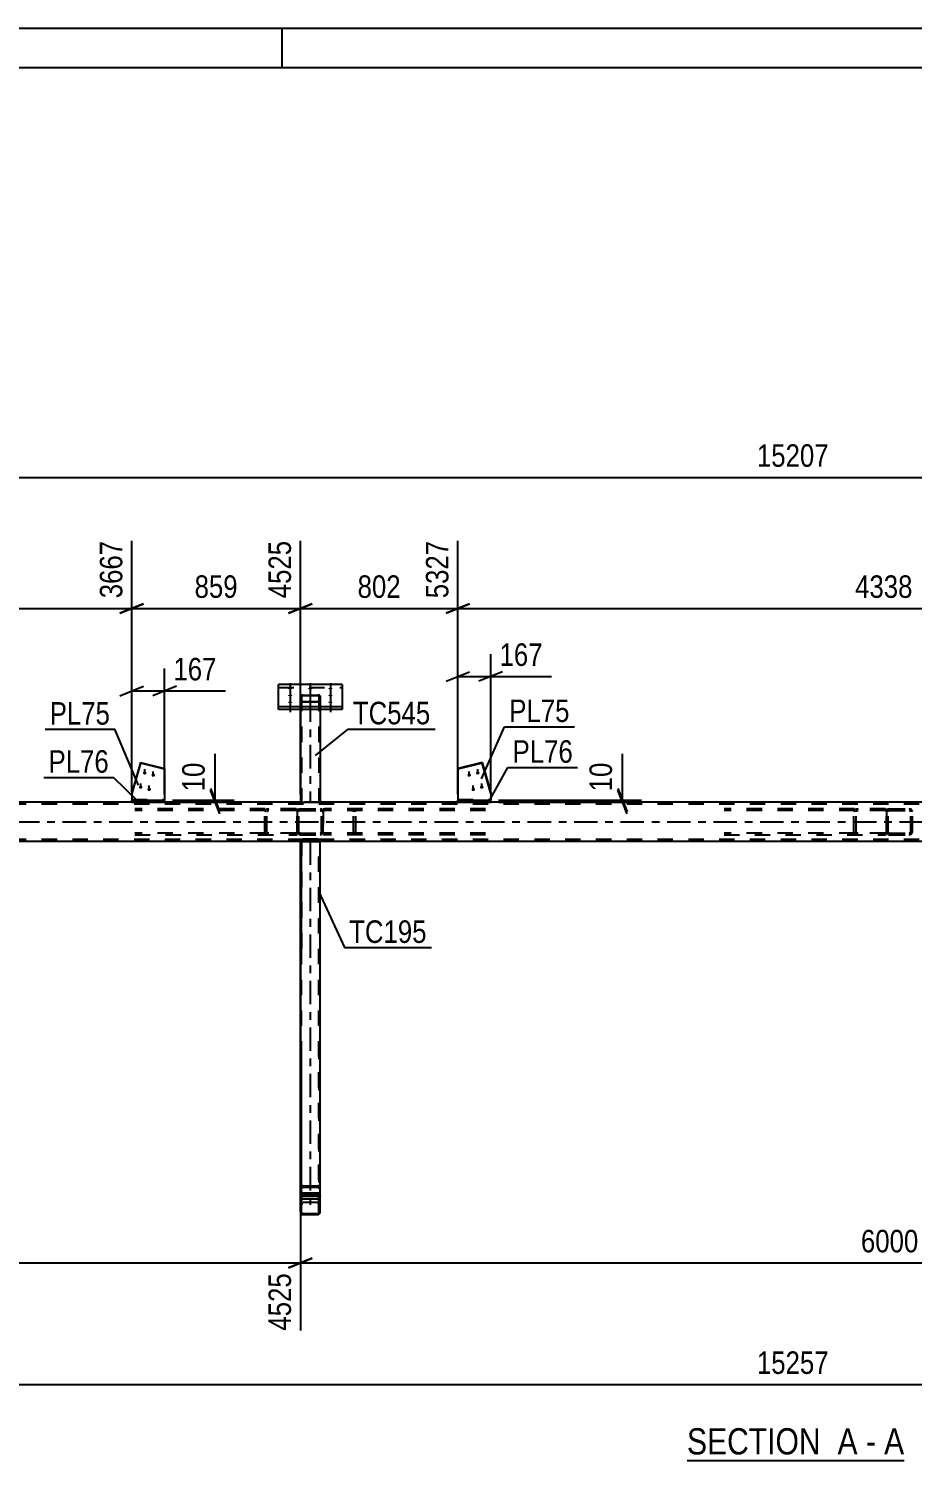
# Model space of a CAD drawing. Header units: millimetres. Extents: x -97 to 744, y -335 to 259.
# Drawn here: x 81.3 to 193.8, y 76.9 to 259.1 of the extents above; entities that cross this region are included whole.
import ezdxf

# ---------------------------------------------------------------- set-up
doc = ezdxf.new("R2010")
doc.units = ezdxf.units.MM
doc.linetypes.add('DXK_LINE_DOT2', pattern=[3.9198, 1.9599, -1.9599])
doc.linetypes.add('DXK_LINE_DOT3', pattern=[5.9187, 2.979, -0.9799, 0.9799, -0.9799])
doc.styles.add('Arial Narrow', font='ARIALN.TTF', dxfattribs={"height": 0.2})

# ---------------------------------------------------------------- blocks, each defined once
blk = doc.blocks.new('Unknown-761646924-1133')
at = {"color": 5, "linetype": 'Continuous'}
for p, q in [((743.61, 259.06), (-97.39, 259.06)), ((113.61, 254.06), (113.61, 259.06)), ((738.61, 254.06), (-92.39, 254.06))]:
    blk.add_line(p, q, dxfattribs=at)
blk = doc.blocks.new('Unknown-761646924-20 - 3642')
at = {"color": 6, "linetype": 'Continuous'}
blk.add_line((165.14, 76.86), (192.79, 76.86), dxfattribs=at)
at = {"color": 0, "linetype": 'Continuous'}
for points in [[(183.25, 77.61), (183.25, 81.11), (165.14, 81.11), (165.14, 77.61)], [(186.86, 77.61), (186.86, 81.11), (184.3, 81.11), (184.3, 77.61)], [(189.18, 77.61), (189.18, 81.11), (187.91, 81.11), (187.91, 77.61)], [(192.79, 77.61), (192.79, 81.11), (190.23, 81.11), (190.23, 77.61)]]:
    blk.add_wipeout(points, dxfattribs=at)
at = {"color": 7, "linetype": 'Continuous', "style": 'Arial Narrow'}
for s, p in [('SECTION ', (165.14, 77.61)), ('A', (184.3, 77.61)), ('A', (190.23, 77.61)), ('-', (187.91, 77.61))]:
    blk.add_text(s, height=3.34, dxfattribs=at).set_placement(p)
blk = doc.blocks.new('Part-761646924-3788 - 3642')
at = {"color": 7, "linetype": 'DXK_LINE_DOT2'}
for p, q in [((115.96, 174.19), (115.93, 174.15)), ((115.93, 174.15), (115.93, 172.43)), ((115.93, 173.5), (115.96, 173.46)), ((116.02, 174.22), (115.96, 174.19)), ((115.96, 173.46), (116.02, 173.43)), ((116.12, 174.24), (116.02, 174.22)), ((116.02, 173.43), (116.12, 173.4)), ((116.08, 174.15), (116.09, 174.17)), ((116.08, 174.15), (116.08, 160.63)), ((116.09, 173.48), (116.08, 173.5)), ((116.09, 174.17), (116.13, 174.19)), ((116.13, 173.46), (116.09, 173.48)), ((116.23, 174.25), (116.12, 174.24)), ((116.12, 173.4), (116.23, 173.4)), ((116.13, 174.19), (116.18, 174.2)), ((116.18, 173.45), (116.13, 173.46)), ((116.18, 174.2), (116.23, 174.2)), ((116.23, 173.45), (116.18, 173.45)), ((116.23, 174.25), (118.13, 174.25)), ((116.23, 174.2), (118.13, 174.2)), ((116.23, 173.45), (118.13, 173.45)), ((116.23, 173.4), (118.13, 173.4)), ((118.25, 174.24), (118.13, 174.25)), ((118.13, 174.2), (118.19, 174.2)), ((118.19, 173.45), (118.13, 173.45)), ((118.13, 173.4), (118.25, 173.4)), ((118.19, 174.2), (118.24, 174.19)), ((118.24, 173.46), (118.19, 173.45)), ((118.24, 174.19), (118.27, 174.17)), ((118.27, 173.48), (118.24, 173.46)), ((118.34, 174.22), (118.25, 174.24)), ((118.25, 173.4), (118.34, 173.43)), ((118.27, 174.17), (118.28, 174.15)), ((118.28, 173.5), (118.27, 173.48)), ((118.28, 174.15), (118.28, 160.63)), ((118.41, 174.19), (118.34, 174.22)), ((118.34, 173.43), (118.41, 173.46)), ((118.43, 174.15), (118.41, 174.19)), ((118.41, 173.46), (118.43, 173.5)), ((118.43, 174.15), (118.43, 172.43)), ((118.27, 160.63), (118.28, 160.63))]:
    blk.add_line(p, q, dxfattribs=at)
at = {"color": 7, "linetype": 'DXK_LINE_DOT3'}
blk.add_line((117.18, 173.82), (117.18, 160.63), dxfattribs=at)
at = {"color": 2, "linetype": 'Continuous'}
for p, q in [((115.93, 172.43), (115.93, 160.63)), ((118.43, 172.43), (118.43, 160.63)), ((115.93, 160.63), (118.41, 160.63)), ((118.43, 160.63), (118.41, 160.63))]:
    blk.add_line(p, q, dxfattribs=at)
blk = doc.blocks.new('Part-761646924-3653 - 3642')
at = {"color": 2, "linetype": 'Continuous'}
for p, q in [((95.56, 165.68), (94.46, 161.82)), ((95.56, 165.58), (94.46, 161.72)), ((95.56, 165.58), (95.56, 165.68)), ((95.56, 165.68), (98.64, 164.91)), ((98.64, 164.8), (95.56, 165.58)), ((98.64, 164.91), (98.64, 160.88)), ((94.46, 161.82), (94.46, 160.88))]:
    blk.add_line(p, q, dxfattribs=at)
at = {"color": 7, "linetype": 'DXK_LINE_DOT2'}
for p, q in [((94.46, 160.97), (98.64, 160.97)), ((94.46, 160.88), (94.46, 160.86)), ((94.46, 160.86), (94.46, 160.88)), ((94.46, 160.86), (98.64, 160.86)), ((98.64, 160.86), (98.64, 160.88)), ((98.64, 160.88), (98.64, 160.86))]:
    blk.add_line(p, q, dxfattribs=at)
blk = doc.blocks.new('Part-761646924-3662 - 3642')
at = {"linetype": 'Continuous'}
h = blk.add_hatch(dxfattribs=at)
h.set_pattern_fill('', scale=0.7, style=0, pattern_type=0)
h.set_pattern_definition([(45, (118.2473, 108.1492), (-1.5715, 1.5715), [])])
h.paths.add_polyline_path([(118.13, 108.13), (118.25, 108.15), (118.34, 108.21), (118.41, 108.31), (118.43, 108.43), (118.43, 108.63), (118.28, 108.63), (118.28, 108.43), (118.27, 108.37), (118.24, 108.32), (118.19, 108.29), (118.13, 108.28), (116.23, 108.28), (116.18, 108.29), (116.13, 108.32), (116.09, 108.37), (116.08, 108.43), (116.08, 108.63), (115.93, 108.63), (115.93, 108.43), (115.96, 108.31), (116.02, 108.21), (116.12, 108.15), (116.23, 108.13)])
at = {"color": 7, "linetype": 'DXK_LINE_DOT2'}
for p, q in [((115.96, 110.44), (115.93, 110.33)), ((115.93, 108.63), (115.93, 110.33)), ((116.02, 110.54), (115.96, 110.44)), ((116.12, 110.6), (116.02, 110.54)), ((116.08, 110.33), (116.09, 110.38)), ((116.08, 108.63), (116.08, 110.33)), ((116.09, 110.38), (116.13, 110.43)), ((116.23, 110.63), (116.12, 110.6)), ((116.13, 110.43), (116.18, 110.46)), ((116.18, 110.46), (116.23, 110.48)), ((116.23, 110.63), (118.13, 110.63)), ((116.23, 110.48), (118.13, 110.48)), ((118.25, 110.6), (118.13, 110.63)), ((118.13, 110.48), (118.19, 110.46)), ((118.19, 110.46), (118.24, 110.43)), ((118.24, 110.43), (118.27, 110.38)), ((118.34, 110.54), (118.25, 110.6)), ((118.27, 110.38), (118.28, 110.33)), ((118.28, 108.63), (118.28, 110.33)), ((118.41, 110.44), (118.34, 110.54)), ((118.43, 110.33), (118.41, 110.44)), ((118.43, 108.63), (118.43, 110.33))]:
    blk.add_line(p, q, dxfattribs=at)
at = {"color": 2, "linetype": 'Continuous'}
for p, q in [((115.93, 108.43), (115.93, 108.63)), ((115.93, 108.63), (116.08, 108.63)), ((115.93, 108.43), (115.96, 108.31)), ((116.08, 108.43), (116.08, 108.63)), ((116.09, 108.37), (116.08, 108.43)), ((116.13, 108.32), (116.09, 108.37)), ((116.12, 108.15), (116.23, 108.13)), ((116.18, 108.29), (116.13, 108.32)), ((116.23, 108.28), (116.18, 108.29)), ((116.23, 108.28), (118.13, 108.28)), ((116.23, 108.13), (118.13, 108.13)), ((118.19, 108.29), (118.13, 108.28)), ((118.13, 108.13), (118.25, 108.15)), ((118.24, 108.32), (118.19, 108.29)), ((118.27, 108.37), (118.24, 108.32)), ((118.28, 108.43), (118.27, 108.37)), ((118.28, 108.43), (118.28, 108.63)), ((118.28, 108.63), (118.43, 108.63)), ((118.41, 108.31), (118.43, 108.43)), ((118.43, 108.43), (118.43, 108.63))]:
    blk.add_line(p, q, dxfattribs=at)
for centre, start, end in [((116.23, 108.43), 202.5, 247.5), ((118.13, 108.43), 292.5, 337.5)]:
    blk.add_arc(centre, 0.3, start, end, dxfattribs=at)
blk = doc.blocks.new('Part-761646924-3729 - 3642')
at = {"color": 2, "linetype": 'Continuous'}
for p, q in [((135.97, 160.63), (135.97, 160.88)), ((135.97, 160.88), (140.15, 160.88)), ((135.97, 160.63), (140.15, 160.63)), ((140.15, 160.63), (140.15, 160.88))]:
    blk.add_line(p, q, dxfattribs=at)
blk = doc.blocks.new('Part-761646924-3680 - 3642')
at = {"color": 2, "linetype": 'Continuous'}
for p, q in [((94.46, 160.63), (94.46, 160.88)), ((94.46, 160.88), (98.64, 160.88)), ((94.46, 160.63), (98.64, 160.63)), ((98.64, 160.63), (98.64, 160.88))]:
    blk.add_line(p, q, dxfattribs=at)
blk = doc.blocks.new('Part-761646924-3682 - 3642')
at = {"color": 7, "linetype": 'DXK_LINE_DOT2'}
for p, q in [((118.99, 159.78), (118.83, 159.75)), ((118.83, 159.75), (118.83, 156.5)), ((118.83, 159.53), (118.88, 159.56)), ((118.88, 159.56), (118.99, 159.58)), ((139.5, 159.78), (118.99, 159.78)), ((139.5, 159.58), (118.99, 159.58)), ((122.63, 159.75), (122.42, 159.78)), ((122.42, 159.58), (122.52, 159.56)), ((122.67, 159.45), (122.69, 159.38)), ((122.69, 156.88), (122.69, 159.38)), ((122.97, 159.38), (122.93, 159.53)), ((122.97, 156.88), (122.97, 159.38)), ((118.88, 156.69), (118.83, 156.72)), ((122.69, 156.88), (122.67, 156.8)), ((122.93, 156.72), (122.97, 156.88)), ((118.83, 156.5), (118.99, 156.48)), ((118.99, 156.68), (118.88, 156.69)), ((139.5, 156.68), (118.99, 156.68)), ((139.5, 156.48), (118.99, 156.48)), ((122.52, 156.69), (122.42, 156.68)), ((122.42, 156.48), (122.63, 156.51))]:
    blk.add_line(p, q, dxfattribs=at)
for centre, radius, start, end in [((122.46, 159.32), 0.251, 32.4104, 75.4453), ((122.5, 159.26), 0.501, 32.4104, 75.4453), ((122.46, 156.93), 0.251, 284.5547, 327.5896), ((122.5, 156.99), 0.501, 284.5547, 327.5896)]:
    blk.add_arc(centre, radius, start, end, dxfattribs=at)
blk = doc.blocks.new('Part-761646924-3683 - 3642')
at = {"color": 7, "linetype": 'DXK_LINE_DOT2'}
for p, q in [((190.37, 159.78), (169.85, 159.78)), ((190.37, 159.58), (169.85, 159.58)), ((186.43, 159.53), (186.39, 159.38)), ((186.39, 156.88), (186.39, 159.38)), ((186.66, 159.38), (186.68, 159.45)), ((186.66, 156.88), (186.66, 159.38)), ((186.93, 159.78), (186.72, 159.75)), ((186.83, 159.56), (186.93, 159.58)), ((190.37, 159.78), (190.53, 159.75)), ((190.37, 159.58), (190.47, 159.56)), ((190.47, 159.56), (190.53, 159.53)), ((190.53, 159.75), (190.53, 156.5)), ((186.39, 156.88), (186.43, 156.72)), ((186.68, 156.8), (186.66, 156.88)), ((190.53, 156.72), (190.47, 156.69)), ((190.37, 156.68), (169.85, 156.68)), ((169.85, 156.48), (190.37, 156.48)), ((186.72, 156.51), (186.93, 156.48)), ((186.93, 156.68), (186.83, 156.69)), ((190.47, 156.69), (190.37, 156.68)), ((190.37, 156.48), (190.53, 156.5))]:
    blk.add_line(p, q, dxfattribs=at)
for centre, radius, start, end in [((186.85, 159.26), 0.501, 104.5547, 147.5896), ((186.89, 159.32), 0.251, 104.5547, 147.5896), ((186.85, 156.99), 0.501, 212.4104, 255.4453), ((186.89, 156.93), 0.251, 212.4104, 255.4453)]:
    blk.add_arc(centre, radius, start, end, dxfattribs=at)
blk = doc.blocks.new('Part-761646924-3688 - 3642')
at = {"color": 2, "linetype": 'Continuous'}
for p, q in [((139.06, 165.68), (135.97, 164.91)), ((139.06, 165.58), (135.97, 164.8)), ((135.97, 164.91), (135.97, 160.88)), ((139.06, 165.58), (139.06, 165.68)), ((139.06, 165.68), (140.15, 161.82)), ((140.15, 161.72), (139.06, 165.58)), ((140.15, 161.82), (140.15, 160.88))]:
    blk.add_line(p, q, dxfattribs=at)
at = {"color": 7, "linetype": 'DXK_LINE_DOT2'}
for p, q in [((135.97, 160.97), (140.15, 160.97)), ((135.97, 160.88), (135.97, 160.86)), ((135.97, 160.86), (135.97, 160.88)), ((135.97, 160.86), (140.15, 160.86)), ((140.15, 160.86), (140.15, 160.88)), ((140.15, 160.88), (140.15, 160.86))]:
    blk.add_line(p, q, dxfattribs=at)
blk = doc.blocks.new('Part-761646924-3692 - 3642')
at = {"color": 7, "linetype": 'DXK_LINE_DOT2'}
for p, q in [((115.93, 155.72), (115.95, 155.77)), ((115.93, 139.99), (115.93, 155.72)), ((118.43, 155.63), (115.93, 155.63)), ((115.95, 155.77), (115.96, 155.79)), ((115.96, 155.79), (116.02, 155.87)), ((116.02, 155.87), (116.12, 155.93)), ((116.09, 155.75), (116.08, 155.72)), ((116.08, 155.72), (116.08, 139.99)), ((116.12, 155.77), (116.09, 155.75)), ((116.12, 155.93), (116.16, 155.93)), ((116.13, 155.79), (116.12, 155.77)), ((116.18, 155.81), (116.13, 155.79)), ((116.16, 155.93), (116.23, 155.95)), ((116.23, 155.82), (116.18, 155.81)), ((116.23, 155.95), (118.13, 155.95)), ((118.13, 155.82), (116.23, 155.82)), ((118.13, 155.95), (118.2, 155.93)), ((118.19, 155.81), (118.13, 155.82)), ((118.24, 155.79), (118.19, 155.81)), ((118.2, 155.93), (118.25, 155.93)), ((118.25, 155.77), (118.24, 155.79)), ((118.25, 155.93), (118.34, 155.87)), ((118.27, 155.75), (118.25, 155.77)), ((118.28, 155.72), (118.27, 155.75)), ((118.28, 139.99), (118.28, 155.72)), ((118.41, 155.79), (118.34, 155.87)), ((118.41, 155.79), (118.41, 155.77)), ((118.41, 155.77), (118.43, 155.72)), ((118.43, 139.99), (118.43, 155.72))]:
    blk.add_line(p, q, dxfattribs=at)
blk = doc.blocks.new('Part-761646924-3693 - 3642')
at = {"linetype": 'Continuous'}
h = blk.add_hatch(dxfattribs=at)
h.set_pattern_fill('', scale=0.7, style=0, pattern_type=0)
h.set_pattern_definition([(45, (118.4333, 110.5854), (-1.5715, 1.5715), [])])
h.paths.add_polyline_path([(118.43, 110.15), (118.43, 110.59), (118.41, 110.71), (118.35, 110.81), (118.25, 110.88), (118.13, 110.9), (116.23, 110.9), (116.12, 110.88), (116.02, 110.81), (115.96, 110.71), (115.93, 110.59), (115.93, 110.15), (116.08, 110.15), (116.08, 110.59), (116.09, 110.65), (116.13, 110.7), (116.18, 110.73), (116.23, 110.74), (118.13, 110.74), (118.19, 110.73), (118.24, 110.7), (118.27, 110.65), (118.28, 110.59), (118.28, 110.15)])
at = {"color": 2, "linetype": 'Continuous'}
for p, q in [((115.96, 110.71), (115.93, 110.59)), ((115.93, 110.59), (115.93, 110.15)), ((115.93, 110.15), (116.08, 110.15)), ((116.08, 110.59), (116.09, 110.65)), ((116.09, 110.59), (116.08, 110.54)), ((116.08, 110.15), (116.08, 110.59)), ((116.09, 110.65), (116.13, 110.7)), ((116.13, 110.64), (116.09, 110.59)), ((116.23, 110.9), (116.12, 110.88)), ((116.13, 110.7), (116.18, 110.73)), ((116.18, 110.67), (116.13, 110.64)), ((116.18, 110.73), (116.23, 110.74)), ((116.21, 110.68), (116.18, 110.67)), ((116.23, 110.9), (118.13, 110.9)), ((116.23, 110.74), (118.13, 110.74)), ((118.25, 110.88), (118.13, 110.9)), ((118.13, 110.74), (118.19, 110.73)), ((118.15, 110.68), (118.19, 110.67)), ((118.19, 110.73), (118.24, 110.7)), ((118.24, 110.64), (118.19, 110.67)), ((118.24, 110.7), (118.27, 110.65)), ((118.27, 110.59), (118.24, 110.64)), ((118.27, 110.65), (118.28, 110.59)), ((118.28, 110.54), (118.27, 110.59)), ((118.28, 110.15), (118.28, 110.59)), ((118.28, 110.15), (118.43, 110.15)), ((118.43, 110.59), (118.41, 110.71)), ((118.43, 110.15), (118.43, 110.59))]:
    blk.add_line(p, q, dxfattribs=at)
at = {"color": 7, "linetype": 'DXK_LINE_DOT2'}
for p, q in [((115.93, 110.54), (115.96, 110.65)), ((115.93, 110.15), (115.93, 110.59)), ((115.96, 110.65), (116.02, 110.74)), ((116.02, 110.74), (116.12, 110.8)), ((116.08, 110.15), (116.08, 110.59)), ((116.12, 110.8), (116.23, 110.82)), ((116.23, 110.68), (116.21, 110.68)), ((116.23, 110.82), (118.13, 110.82)), ((116.23, 110.68), (118.13, 110.68)), ((118.13, 110.82), (118.25, 110.8)), ((118.13, 110.68), (118.15, 110.68)), ((118.25, 110.8), (118.35, 110.74)), ((118.28, 110.15), (118.28, 110.59)), ((118.35, 110.74), (118.41, 110.65)), ((118.41, 110.65), (118.43, 110.54)), ((118.43, 110.15), (118.43, 110.59))]:
    blk.add_line(p, q, dxfattribs=at)
at = {"color": 2, "linetype": 'Continuous'}
for centre, start, end in [((116.24, 110.6), 114.1333, 159.07), ((118.12, 110.6), 20.93, 65.8667)]:
    blk.add_arc(centre, 0.309, start, end, dxfattribs=at)
blk = doc.blocks.new('Bolt-761646924-3696 - 3642')
at = {"linetype": 'Continuous'}
for points in [[(96.11, 164.55), (96.16, 164.55), (96.2, 164.54), (96.24, 164.51), (96.28, 164.48), (96.31, 164.45), (96.33, 164.41), (96.34, 164.37), (96.34, 164.32), (96.33, 164.28), (96.31, 164.24), (96.28, 164.2), (96.24, 164.17), (96.2, 164.15), (96.16, 164.14), (96.11, 164.13), (96.07, 164.14), (96.02, 164.15), (95.98, 164.17), (95.95, 164.2), (95.92, 164.24), (95.9, 164.28), (95.89, 164.32), (95.89, 164.37), (95.9, 164.41), (95.92, 164.45), (95.95, 164.48), (95.98, 164.51), (96.02, 164.54), (96.07, 164.55)], [(97.2, 164.28), (97.25, 164.28), (97.29, 164.26), (97.33, 164.24), (97.37, 164.21), (97.39, 164.18), (97.41, 164.14), (97.42, 164.09), (97.42, 164.05), (97.41, 164.01), (97.39, 163.97), (97.37, 163.93), (97.33, 163.9), (97.29, 163.88), (97.25, 163.86), (97.2, 163.86), (97.15, 163.86), (97.11, 163.88), (97.07, 163.9), (97.03, 163.93), (97, 163.97), (96.99, 164.01), (96.98, 164.05), (96.98, 164.09), (96.99, 164.14), (97, 164.18), (97.03, 164.21), (97.07, 164.24), (97.11, 164.26), (97.15, 164.28)], [(95.6, 162.74), (95.65, 162.73), (95.69, 162.72), (95.73, 162.7), (95.77, 162.67), (95.79, 162.63), (95.81, 162.59), (95.82, 162.55), (95.82, 162.51), (95.81, 162.46), (95.79, 162.42), (95.77, 162.39), (95.73, 162.36), (95.69, 162.33), (95.65, 162.32), (95.6, 162.32), (95.55, 162.32), (95.51, 162.33), (95.47, 162.36), (95.43, 162.39), (95.4, 162.42), (95.38, 162.46), (95.37, 162.51), (95.37, 162.55), (95.38, 162.59), (95.4, 162.63), (95.43, 162.67), (95.47, 162.7), (95.51, 162.72), (95.55, 162.73)], [(96.69, 162.47), (96.73, 162.46), (96.78, 162.45), (96.82, 162.43), (96.85, 162.4), (96.88, 162.36), (96.9, 162.32), (96.91, 162.28), (96.91, 162.23), (96.9, 162.19), (96.88, 162.15), (96.85, 162.11), (96.82, 162.08), (96.78, 162.06), (96.73, 162.05), (96.69, 162.04), (96.64, 162.05), (96.59, 162.06), (96.55, 162.08), (96.52, 162.11), (96.49, 162.15), (96.47, 162.19), (96.46, 162.23), (96.46, 162.28), (96.47, 162.32), (96.49, 162.36), (96.52, 162.4), (96.55, 162.43), (96.59, 162.45), (96.64, 162.46)]]:
    blk.add_hatch(color=1, dxfattribs=at).paths.add_polyline_path(points)
at = {"color": 1, "linetype": 'Continuous'}
for p, q in [((96.11, 164.17), (96.11, 164.81)), ((97.2, 163.9), (97.2, 164.54)), ((95.6, 162.36), (95.6, 163)), ((96.69, 162.08), (96.69, 162.73))]:
    blk.add_line(p, q, dxfattribs=at)
blk = doc.blocks.new('Bolt-761646924-3700 - 3642')
at = {"linetype": 'Continuous'}
for points in [[(137.42, 164.28), (137.46, 164.28), (137.51, 164.26), (137.55, 164.24), (137.58, 164.21), (137.61, 164.18), (137.63, 164.14), (137.64, 164.09), (137.64, 164.05), (137.63, 164.01), (137.61, 163.97), (137.58, 163.93), (137.55, 163.9), (137.51, 163.88), (137.46, 163.86), (137.42, 163.86), (137.37, 163.86), (137.32, 163.88), (137.28, 163.9), (137.25, 163.93), (137.22, 163.97), (137.2, 164.01), (137.19, 164.05), (137.19, 164.09), (137.2, 164.14), (137.22, 164.18), (137.25, 164.21), (137.28, 164.24), (137.32, 164.26), (137.37, 164.28)], [(138.5, 164.55), (138.55, 164.55), (138.59, 164.54), (138.64, 164.51), (138.67, 164.48), (138.7, 164.45), (138.72, 164.41), (138.73, 164.37), (138.73, 164.32), (138.72, 164.28), (138.7, 164.24), (138.67, 164.2), (138.64, 164.17), (138.59, 164.15), (138.55, 164.14), (138.5, 164.13), (138.46, 164.14), (138.41, 164.15), (138.37, 164.17), (138.34, 164.2), (138.31, 164.24), (138.29, 164.28), (138.28, 164.32), (138.28, 164.37), (138.29, 164.41), (138.31, 164.45), (138.34, 164.48), (138.37, 164.51), (138.41, 164.54), (138.46, 164.55)], [(137.93, 162.47), (137.98, 162.46), (138.02, 162.45), (138.06, 162.43), (138.1, 162.4), (138.12, 162.36), (138.14, 162.32), (138.15, 162.28), (138.15, 162.23), (138.14, 162.19), (138.12, 162.15), (138.1, 162.11), (138.06, 162.08), (138.02, 162.06), (137.98, 162.05), (137.93, 162.04), (137.88, 162.05), (137.84, 162.06), (137.8, 162.08), (137.76, 162.11), (137.73, 162.15), (137.72, 162.19), (137.71, 162.23), (137.71, 162.28), (137.72, 162.32), (137.73, 162.36), (137.76, 162.4), (137.8, 162.43), (137.84, 162.45), (137.88, 162.46)], [(139.02, 162.74), (139.06, 162.73), (139.11, 162.72), (139.15, 162.7), (139.18, 162.67), (139.21, 162.63), (139.23, 162.59), (139.24, 162.55), (139.24, 162.51), (139.23, 162.46), (139.21, 162.42), (139.18, 162.39), (139.15, 162.36), (139.11, 162.33), (139.06, 162.32), (139.02, 162.32), (138.97, 162.32), (138.93, 162.33), (138.88, 162.36), (138.85, 162.39), (138.82, 162.42), (138.8, 162.46), (138.79, 162.51), (138.79, 162.55), (138.8, 162.59), (138.82, 162.63), (138.85, 162.67), (138.88, 162.7), (138.93, 162.72), (138.97, 162.73)]]:
    blk.add_hatch(color=1, dxfattribs=at).paths.add_polyline_path(points)
at = {"color": 1, "linetype": 'Continuous'}
for p, q in [((137.42, 163.9), (137.42, 164.54)), ((138.5, 164.17), (138.5, 164.81)), ((137.93, 162.08), (137.93, 162.73)), ((139.02, 162.36), (139.02, 163))]:
    blk.add_line(p, q, dxfattribs=at)
blk = doc.blocks.new('Part-761646924-3701 - 3642')
at = {"color": 7, "linetype": 'DXK_LINE_DOT2'}
for p, q in [((115.37, 159.78), (94.85, 159.78)), ((115.37, 159.58), (94.85, 159.58)), ((111.43, 159.53), (111.39, 159.38)), ((111.39, 156.88), (111.39, 159.38)), ((111.66, 159.38), (111.68, 159.45)), ((111.66, 156.88), (111.66, 159.38)), ((111.93, 159.78), (111.72, 159.75)), ((111.83, 159.56), (111.93, 159.58)), ((115.37, 159.78), (115.53, 159.75)), ((115.37, 159.58), (115.47, 159.56)), ((115.47, 159.56), (115.53, 159.53)), ((115.53, 159.75), (115.53, 156.5)), ((111.39, 156.88), (111.43, 156.72)), ((111.68, 156.8), (111.66, 156.88)), ((115.53, 156.72), (115.47, 156.69)), ((115.37, 156.68), (94.85, 156.68)), ((94.85, 156.48), (115.37, 156.48)), ((111.72, 156.51), (111.93, 156.48)), ((111.93, 156.68), (111.83, 156.69)), ((115.47, 156.69), (115.37, 156.68)), ((115.37, 156.48), (115.53, 156.5))]:
    blk.add_line(p, q, dxfattribs=at)
for centre, radius, start, end in [((111.85, 159.26), 0.501, 104.5547, 147.5895), ((111.89, 159.32), 0.251, 104.5547, 147.5895), ((111.85, 156.99), 0.501, 212.4105, 255.4453), ((111.89, 156.93), 0.251, 212.4105, 255.4453)]:
    blk.add_arc(centre, radius, start, end, dxfattribs=at)
blk = doc.blocks.new('Part-761646924-3839 - 3642')
at = {"color": 7, "linetype": 'DXK_LINE_DOT2'}
for p, q in [((347.58, 160.38), (2.8, 160.38)), ((98.64, 160.63), (94.46, 160.63)), ((118.43, 160.63), (115.93, 160.63)), ((140.15, 160.63), (135.97, 160.63)), ((347.58, 155.88), (2.8, 155.88)), ((118.43, 155.63), (115.93, 155.63))]:
    blk.add_line(p, q, dxfattribs=at)
at = {"color": 2, "linetype": 'Continuous'}
for p, q in [((94.46, 160.63), (5.8, 160.63)), ((115.93, 160.63), (98.64, 160.63)), ((135.97, 160.63), (118.43, 160.63)), ((244.42, 160.63), (140.15, 160.63)), ((115.93, 155.63), (2.8, 155.63)), ((265.93, 155.63), (118.43, 155.63))]:
    blk.add_line(p, q, dxfattribs=at)
at = {"color": 7, "linetype": 'DXK_LINE_DOT3'}
blk.add_line((2.8, 158.13), (347.58, 158.13), dxfattribs=at)
blk = doc.blocks.new('Part-761646924-3845 - 3642')
at = {"linetype": 'Continuous'}
h = blk.add_hatch(dxfattribs=at)
h.set_pattern_fill('', scale=0.7, style=0, pattern_type=0)
h.set_pattern_definition([(45, (118.4325, 109.238), (-1.5715, 1.5715), [])])
h.paths.add_polyline_path([(118.43, 108.63), (118.43, 109.24), (118.41, 109.59), (118.34, 109.89), (118.25, 110.09), (118.13, 110.16), (116.23, 110.16), (116.12, 110.09), (116.02, 109.89), (115.96, 109.59), (115.93, 109.24), (115.93, 108.63), (116.08, 108.63), (116.08, 109.24), (116.09, 109.41), (116.13, 109.56), (116.18, 109.66), (116.23, 109.7), (118.13, 109.7), (118.19, 109.66), (118.24, 109.56), (118.27, 109.41), (118.28, 109.24), (118.28, 108.63)])
at = {"color": 2, "linetype": 'Continuous'}
for p, q in [((115.93, 109.24), (115.93, 155.63)), ((115.93, 155.63), (118.43, 155.63)), ((118.43, 110.59), (118.43, 155.63)), ((115.96, 109.59), (115.93, 109.24)), ((116.08, 109.24), (116.09, 109.41)), ((116.23, 110.16), (116.12, 110.09)), ((116.18, 109.66), (116.23, 109.7)), ((116.23, 110.16), (118.13, 110.16)), ((116.23, 109.7), (118.13, 109.7)), ((118.25, 110.09), (118.13, 110.16)), ((118.13, 109.7), (118.19, 109.66)), ((118.27, 109.41), (118.28, 109.24)), ((118.43, 109.24), (118.41, 109.59)), ((118.43, 109.24), (118.43, 110.15)), ((115.93, 108.63), (115.93, 109.24)), ((115.93, 108.63), (116.08, 108.63)), ((116.08, 108.63), (116.08, 109.24)), ((118.28, 108.63), (118.28, 109.24)), ((118.28, 108.63), (118.43, 108.63)), ((118.43, 108.63), (118.43, 109.24))]:
    blk.add_line(p, q, dxfattribs=at)
at = {"color": 7, "linetype": 'DXK_LINE_DOT2'}
for p, q in [((116.08, 108.63), (116.08, 155.63)), ((118.24, 155.63), (118.25, 155.63)), ((118.25, 155.63), (118.27, 155.63)), ((118.27, 155.63), (118.28, 155.63)), ((118.28, 108.63), (118.28, 155.63)), ((115.93, 110.33), (115.96, 110.44)), ((115.96, 110.44), (116.02, 110.54)), ((116.02, 110.54), (116.12, 110.6)), ((116.09, 110.38), (116.08, 110.33)), ((116.13, 110.43), (116.09, 110.38)), ((116.12, 110.6), (116.23, 110.63)), ((116.18, 110.46), (116.13, 110.43)), ((116.23, 110.48), (116.18, 110.46)), ((116.23, 110.63), (118.13, 110.63)), ((116.23, 110.48), (118.13, 110.48)), ((118.13, 110.63), (118.25, 110.6)), ((118.19, 110.46), (118.13, 110.48)), ((118.24, 110.43), (118.19, 110.46)), ((118.27, 110.38), (118.24, 110.43)), ((118.25, 110.6), (118.34, 110.54)), ((118.28, 110.33), (118.27, 110.38)), ((118.34, 110.54), (118.41, 110.44)), ((118.41, 110.44), (118.43, 110.33)), ((118.43, 110.15), (118.43, 110.59)), ((115.93, 108.63), (115.93, 109.24)), ((118.43, 108.63), (118.43, 109.24))]:
    blk.add_line(p, q, dxfattribs=at)
at = {"color": 7, "linetype": 'DXK_LINE_DOT3'}
blk.add_line((117.18, 155.63), (117.18, 109.38), dxfattribs=at)
at = {"color": 2, "linetype": 'Continuous'}
for centre, radius, start, end in [((117.06, 109.51), 1.11, 148.2581, 175.6703), ((116.65, 109.37), 0.553, 148.2581, 175.6703), ((117.72, 109.37), 0.553, 4.3297, 31.7419), ((117.31, 109.51), 1.11, 4.3297, 31.7419)]:
    blk.add_arc(centre, radius, start, end, dxfattribs=at)
blk = doc.blocks.new('Part-761646924-3880 - 3642')
at = {"color": 7, "linetype": 'DXK_LINE_DOT2'}
for p, q in [((190.56, 159.53), (190.53, 159.38)), ((190.53, 156.88), (190.53, 159.38)), ((190.73, 159.38), (190.74, 159.45)), ((190.73, 156.88), (190.73, 159.38)), ((190.93, 159.78), (190.77, 159.75)), ((190.85, 159.56), (190.93, 159.58)), ((190.93, 159.78), (193.43, 159.78)), ((190.93, 159.58), (193.43, 159.58)), ((193.58, 159.75), (193.43, 159.78)), ((193.43, 159.58), (193.5, 159.56)), ((193.61, 159.45), (193.63, 159.38)), ((193.63, 156.88), (193.63, 159.38)), ((193.83, 159.38), (193.8, 159.53)), ((193.83, 156.88), (193.83, 159.38)), ((190.53, 156.88), (190.56, 156.72)), ((190.74, 156.8), (190.73, 156.88)), ((193.63, 156.88), (193.61, 156.8)), ((193.8, 156.72), (193.83, 156.88)), ((190.77, 156.51), (190.93, 156.48)), ((190.93, 156.68), (190.85, 156.69)), ((190.93, 156.68), (193.43, 156.68)), ((190.93, 156.48), (193.43, 156.48)), ((193.5, 156.69), (193.43, 156.68)), ((193.43, 156.48), (193.58, 156.51))]:
    blk.add_line(p, q, dxfattribs=at)
for centre, radius, start, end in [((190.93, 159.38), 0.4, 112.5, 157.5), ((190.93, 159.38), 0.2, 112.5, 157.5), ((193.43, 159.38), 0.2, 22.5, 67.5), ((193.43, 159.38), 0.4, 22.5, 67.5), ((190.93, 156.88), 0.4, 202.5, 247.5), ((190.93, 156.88), 0.2, 202.5, 247.5), ((193.43, 156.88), 0.2, 292.5, 337.5), ((193.43, 156.88), 0.4, 292.5, 337.5)]:
    blk.add_arc(centre, radius, start, end, dxfattribs=at)
blk = doc.blocks.new('Part-761646924-3881 - 3642')
at = {"color": 7, "linetype": 'DXK_LINE_DOT2'}
for p, q in [((115.56, 159.53), (115.53, 159.38)), ((115.53, 156.88), (115.53, 159.38)), ((115.73, 159.38), (115.74, 159.45)), ((115.73, 156.88), (115.73, 159.38)), ((115.93, 159.78), (115.77, 159.75)), ((115.85, 159.56), (115.93, 159.58)), ((115.93, 159.78), (118.43, 159.78)), ((115.93, 159.58), (118.43, 159.58)), ((118.58, 159.75), (118.43, 159.78)), ((118.43, 159.58), (118.5, 159.56)), ((118.61, 159.45), (118.63, 159.38)), ((118.63, 156.88), (118.63, 159.38)), ((118.83, 159.38), (118.8, 159.53)), ((118.83, 156.88), (118.83, 159.38)), ((115.53, 156.88), (115.56, 156.72)), ((115.74, 156.8), (115.73, 156.88)), ((118.63, 156.88), (118.61, 156.8)), ((118.8, 156.72), (118.83, 156.88)), ((115.77, 156.51), (115.93, 156.48)), ((115.93, 156.68), (115.85, 156.69)), ((115.93, 156.68), (118.43, 156.68)), ((115.93, 156.48), (118.43, 156.48)), ((118.5, 156.69), (118.43, 156.68)), ((118.43, 156.48), (118.58, 156.51))]:
    blk.add_line(p, q, dxfattribs=at)
for centre, radius, start, end in [((115.93, 159.38), 0.4, 112.5, 157.5), ((115.93, 159.38), 0.2, 112.5, 157.5), ((118.43, 159.38), 0.2, 22.5, 67.5), ((118.43, 159.38), 0.4, 22.5, 67.5), ((115.93, 156.88), 0.4, 202.5, 247.5), ((115.93, 156.88), 0.2, 202.5, 247.5), ((118.43, 156.88), 0.2, 292.5, 337.5), ((118.43, 156.88), 0.4, 292.5, 337.5)]:
    blk.add_arc(centre, radius, start, end, dxfattribs=at)
blk = doc.blocks.new('Part-761646924-3897 - 3642')
at = {"color": 7, "linetype": 'DXK_LINE_DOT2'}
for p, q in [((115.93, 129.87), (115.93, 110.63)), ((116.08, 110.63), (116.08, 129.87)), ((118.28, 129.87), (118.28, 110.63)), ((118.43, 110.63), (118.43, 129.87)), ((115.96, 111.57), (115.93, 111.41)), ((116.02, 111.7), (115.96, 111.57)), ((116.12, 111.78), (116.02, 111.7)), ((116.08, 111.41), (116.09, 111.49)), ((116.09, 111.49), (116.13, 111.55)), ((116.23, 111.81), (116.12, 111.78)), ((116.13, 111.55), (116.18, 111.6)), ((116.18, 111.6), (116.23, 111.61)), ((116.23, 111.81), (118.13, 111.81)), ((116.23, 111.61), (118.13, 111.61)), ((118.25, 111.78), (118.13, 111.81)), ((118.13, 111.61), (118.19, 111.6)), ((118.19, 111.6), (118.24, 111.55)), ((118.24, 111.55), (118.27, 111.49)), ((118.34, 111.7), (118.25, 111.78)), ((118.27, 111.49), (118.28, 111.41)), ((118.41, 111.57), (118.34, 111.7)), ((118.43, 111.41), (118.41, 111.57)), ((115.93, 110.63), (115.96, 110.63)), ((118.28, 110.63), (115.93, 110.63)), ((118.28, 110.63), (118.43, 110.63))]:
    blk.add_line(p, q, dxfattribs=at)
blk = doc.blocks.new('Part-761646924-3899 - 3642')
at = {"color": 2, "linetype": 'Continuous'}
for p, q in [((113.12, 172.43), (113.12, 175.59)), ((121.25, 175.59), (113.12, 175.59)), ((121.25, 175.59), (121.25, 172.43)), ((113.12, 172.81), (121.25, 172.81)), ((121.25, 172.43), (113.12, 172.43))]:
    blk.add_line(p, q, dxfattribs=at)
at = {"color": 7, "linetype": 'DXK_LINE_DOT2'}
blk.add_line((113.12, 175.21), (121.25, 175.21), dxfattribs=at)
blk = doc.blocks.new('Bolt-761646924-3900 - 3642')
at = {"linetype": 'Continuous'}
for points in [[(114.62, 174.98), (114.56, 174.98), (114.51, 174.99), (114.46, 175), (114.42, 175.01), (114.38, 175.03), (114.36, 175.05), (114.35, 175.07), (114.35, 175.09), (114.36, 175.11), (114.38, 175.12), (114.42, 175.14), (114.46, 175.15), (114.51, 175.16), (114.56, 175.17), (114.62, 175.17), (114.68, 175.17), (114.73, 175.16), (114.78, 175.15), (114.82, 175.14), (114.86, 175.12), (114.88, 175.11), (114.89, 175.09), (114.89, 175.07), (114.88, 175.05), (114.86, 175.03), (114.82, 175.01), (114.78, 175), (114.73, 174.99), (114.68, 174.98)], [(117.18, 174.98), (117.13, 174.98), (117.07, 174.99), (117.02, 175), (116.98, 175.01), (116.94, 175.03), (116.92, 175.05), (116.91, 175.07), (116.91, 175.09), (116.92, 175.11), (116.94, 175.12), (116.98, 175.14), (117.02, 175.15), (117.07, 175.16), (117.13, 175.17), (117.18, 175.17), (117.24, 175.17), (117.29, 175.16), (117.34, 175.15), (117.39, 175.14), (117.42, 175.12), (117.44, 175.11), (117.46, 175.09), (117.46, 175.07), (117.44, 175.05), (117.42, 175.03), (117.39, 175.01), (117.34, 175), (117.29, 174.99), (117.24, 174.98)], [(119.75, 174.98), (119.69, 174.98), (119.63, 174.99), (119.58, 175), (119.54, 175.01), (119.51, 175.03), (119.48, 175.05), (119.47, 175.07), (119.47, 175.09), (119.48, 175.11), (119.51, 175.12), (119.54, 175.14), (119.58, 175.15), (119.63, 175.16), (119.69, 175.17), (119.75, 175.17), (119.8, 175.17), (119.86, 175.16), (119.91, 175.15), (119.95, 175.14), (119.98, 175.12), (120.01, 175.11), (120.02, 175.09), (120.02, 175.07), (120.01, 175.05), (119.98, 175.03), (119.95, 175.01), (119.91, 175), (119.86, 174.99), (119.8, 174.98)], [(114.62, 174.11), (114.56, 174.11), (114.51, 174.11), (114.46, 174.12), (114.42, 174.14), (114.38, 174.15), (114.36, 174.17), (114.35, 174.19), (114.35, 174.21), (114.36, 174.23), (114.38, 174.25), (114.42, 174.26), (114.46, 174.28), (114.51, 174.29), (114.56, 174.29), (114.62, 174.29), (114.68, 174.29), (114.73, 174.29), (114.78, 174.28), (114.82, 174.26), (114.86, 174.25), (114.88, 174.23), (114.89, 174.21), (114.89, 174.19), (114.88, 174.17), (114.86, 174.15), (114.82, 174.14), (114.78, 174.12), (114.73, 174.11), (114.68, 174.11)], [(114.62, 173.23), (114.56, 173.23), (114.51, 173.24), (114.46, 173.25), (114.42, 173.26), (114.38, 173.28), (114.36, 173.29), (114.35, 173.31), (114.35, 173.33), (114.36, 173.35), (114.38, 173.37), (114.42, 173.39), (114.46, 173.4), (114.51, 173.41), (114.56, 173.42), (114.62, 173.42), (114.68, 173.42), (114.73, 173.41), (114.78, 173.4), (114.82, 173.39), (114.86, 173.37), (114.88, 173.35), (114.89, 173.33), (114.89, 173.31), (114.88, 173.29), (114.86, 173.28), (114.82, 173.26), (114.78, 173.25), (114.73, 173.24), (114.68, 173.23)], [(117.18, 173.23), (117.13, 173.23), (117.07, 173.24), (117.02, 173.25), (116.98, 173.26), (116.94, 173.28), (116.92, 173.29), (116.91, 173.31), (116.91, 173.33), (116.92, 173.35), (116.94, 173.37), (116.98, 173.39), (117.02, 173.4), (117.07, 173.41), (117.13, 173.42), (117.18, 173.42), (117.24, 173.42), (117.29, 173.41), (117.34, 173.4), (117.39, 173.39), (117.42, 173.37), (117.44, 173.35), (117.46, 173.33), (117.46, 173.31), (117.44, 173.29), (117.42, 173.28), (117.39, 173.26), (117.34, 173.25), (117.29, 173.24), (117.24, 173.23)], [(119.75, 174.11), (119.69, 174.11), (119.63, 174.11), (119.58, 174.12), (119.54, 174.14), (119.51, 174.15), (119.48, 174.17), (119.47, 174.19), (119.47, 174.21), (119.48, 174.23), (119.51, 174.25), (119.54, 174.26), (119.58, 174.28), (119.63, 174.29), (119.69, 174.29), (119.75, 174.29), (119.8, 174.29), (119.86, 174.29), (119.91, 174.28), (119.95, 174.26), (119.98, 174.25), (120.01, 174.23), (120.02, 174.21), (120.02, 174.19), (120.01, 174.17), (119.98, 174.15), (119.95, 174.14), (119.91, 174.12), (119.86, 174.11), (119.8, 174.11)], [(119.75, 173.23), (119.69, 173.23), (119.63, 173.24), (119.58, 173.25), (119.54, 173.26), (119.51, 173.28), (119.48, 173.29), (119.47, 173.31), (119.47, 173.33), (119.48, 173.35), (119.51, 173.37), (119.54, 173.39), (119.58, 173.4), (119.63, 173.41), (119.69, 173.42), (119.75, 173.42), (119.8, 173.42), (119.86, 173.41), (119.91, 173.4), (119.95, 173.39), (119.98, 173.37), (120.01, 173.35), (120.02, 173.33), (120.02, 173.31), (120.01, 173.29), (119.98, 173.28), (119.95, 173.26), (119.91, 173.25), (119.86, 173.24), (119.8, 173.23)]]:
    blk.add_hatch(color=1, dxfattribs=at).paths.add_polyline_path(points)
at = {"color": 1, "linetype": 'Continuous'}
for p, q in [((114.62, 175.76), (114.62, 173.81)), ((117.18, 175.76), (117.18, 173.81)), ((119.75, 175.76), (119.75, 173.81)), ((114.62, 174.88), (114.62, 172.93)), ((114.62, 174.01), (114.62, 172.06)), ((117.18, 174.01), (117.18, 172.06)), ((119.75, 174.88), (119.75, 172.93)), ((119.75, 174.01), (119.75, 172.06))]:
    blk.add_line(p, q, dxfattribs=at)
blk = doc.blocks.new('StraightDimension-761646924-3911 - 3642')
at = {"color": 7, "linetype": 'Continuous'}
for p, q in [((115.93, 161.63), (115.93, 193.88)), ((135.97, 161.63), (135.97, 193.88)), ((117.43, 185.87), (114.43, 184.67)), ((134.47, 184.67), (137.47, 185.87)), ((115.93, 185.27), (135.97, 185.27))]:
    blk.add_line(p, q, dxfattribs=at)
at = {"color": 0, "linetype": 'Continuous'}
blk.add_wipeout([(135.37, 194.48), (131.17, 194.48), (131.17, 185.97), (135.37, 185.97)], dxfattribs=at)
at = {"color": 0}
blk.add_wipeout([(129.3, 186.02), (129.3, 190.22), (122.61, 190.22), (122.61, 186.02)], dxfattribs=at)
at = {"color": 3, "linetype": 'Continuous', "style": 'Arial Narrow'}
blk.add_text('5327', height=2.863, rotation=90.0002, dxfattribs=at).set_placement((134.77, 186.57))
at = {"color": 3, "style": 'Arial Narrow'}
blk.add_text('802', height=2.863, dxfattribs=at).set_placement((123.21, 186.62))
blk = doc.blocks.new('StraightDimension-761646924-3919 - 3642')
at = {"color": 7, "linetype": 'Continuous'}
for p, q in [((135.97, 161.63), (135.97, 193.88)), ((244.42, 161.75), (244.42, 193.88)), ((137.47, 185.87), (134.47, 184.67)), ((242.92, 184.67), (245.92, 185.87)), ((135.97, 185.27), (244.42, 185.27))]:
    blk.add_line(p, q, dxfattribs=at)
at = {"color": 0, "linetype": 'Continuous'}
blk.add_wipeout([(243.82, 194.48), (239.62, 194.48), (239.62, 185.97), (243.82, 185.97)], dxfattribs=at)
at = {"color": 0}
blk.add_wipeout([(194.45, 186.02), (194.45, 190.22), (185.94, 190.22), (185.94, 186.02)], dxfattribs=at)
at = {"color": 3, "linetype": 'Continuous', "style": 'Arial Narrow'}
blk.add_text('9665', height=2.863, rotation=90.0002, dxfattribs=at).set_placement((243.22, 186.57))
at = {"color": 3, "style": 'Arial Narrow'}
blk.add_text('4338', height=2.863, dxfattribs=at).set_placement((186.54, 186.62))
blk = doc.blocks.new('StraightDimension-761646924-3929 - 3642')
at = {"color": 7, "linetype": 'Continuous'}
for p, q in [((94.46, 161.91), (94.46, 193.88)), ((115.93, 161.63), (115.93, 193.88)), ((95.96, 185.87), (92.96, 184.67)), ((114.43, 184.67), (117.43, 185.87)), ((94.46, 185.27), (115.93, 185.27))]:
    blk.add_line(p, q, dxfattribs=at)
at = {"color": 0, "linetype": 'Continuous'}
blk.add_wipeout([(115.33, 194.48), (111.13, 194.48), (111.13, 185.97), (115.33, 185.97)], dxfattribs=at)
at = {"color": 0}
blk.add_wipeout([(108.54, 186.02), (108.54, 190.22), (101.86, 190.22), (101.86, 186.02)], dxfattribs=at)
at = {"color": 3, "linetype": 'Continuous', "style": 'Arial Narrow'}
blk.add_text('4525', height=2.863, rotation=90.0002, dxfattribs=at).set_placement((114.73, 186.57))
at = {"color": 3, "style": 'Arial Narrow'}
blk.add_text('859', height=2.863, dxfattribs=at).set_placement((102.46, 186.62))
blk = doc.blocks.new('StraightDimension-761646924-3935 - 3642')
at = {"color": 7, "linetype": 'Continuous'}
for p, q in [((94.46, 161.91), (94.46, 193.88)), ((2.8, 161.63), (2.8, 188.39)), ((4.3, 185.87), (1.3, 184.67)), ((92.96, 184.67), (95.96, 185.87)), ((2.8, 185.27), (94.46, 185.27))]:
    blk.add_line(p, q, dxfattribs=at)
at = {"color": 0, "linetype": 'Continuous'}
for points in [[(93.86, 194.48), (89.66, 194.48), (89.66, 185.97), (93.86, 185.97)], [(2.2, 188.99), (-2, 188.99), (-2, 185.97), (2.2, 185.97)]]:
    blk.add_wipeout(points, dxfattribs=at)
at = {"color": 0}
blk.add_wipeout([(52.89, 186.02), (52.89, 190.22), (44.38, 190.22), (44.38, 186.02)], dxfattribs=at)
at = {"color": 3, "linetype": 'Continuous', "style": 'Arial Narrow'}
for s, height, p in [('3667', 2.863, (93.26, 186.57)), ('0', 2.86, (1.6, 186.57))]:
    blk.add_text(s, height=height, rotation=90.0002, dxfattribs=at).set_placement(p)
at = {"color": 3, "style": 'Arial Narrow'}
blk.add_text('3667', height=2.863, dxfattribs=at).set_placement((44.98, 186.62))
blk = doc.blocks.new('StraightDimension-761646924-3977 - 3642')
at = {"color": 7, "linetype": 'Continuous'}
for p, q in [((2.8, 154.61), (2.8, 98.86)), ((115.93, 150.55), (115.93, 93.37)), ((4.3, 102.58), (1.3, 101.38)), ((114.43, 101.38), (117.43, 102.58)), ((2.8, 101.98), (115.93, 101.98))]:
    blk.add_line(p, q, dxfattribs=at)
at = {"color": 0}
blk.add_wipeout([(63.62, 102.73), (63.62, 106.93), (55.11, 106.93), (55.11, 102.73)], dxfattribs=at)
at = {"color": 0, "linetype": 'Continuous'}
for points in [[(2.2, 101.28), (-2, 101.28), (-2, 98.26), (2.2, 98.26)], [(115.33, 101.28), (111.13, 101.28), (111.13, 92.77), (115.33, 92.77)]]:
    blk.add_wipeout(points, dxfattribs=at)
at = {"color": 3, "style": 'Arial Narrow'}
blk.add_text('4525', height=2.863, dxfattribs=at).set_placement((55.71, 103.33))
at = {"color": 3, "linetype": 'Continuous', "style": 'Arial Narrow'}
for s, height, p in [('0', 2.86, (1.6, 98.86)), ('4525', 2.863, (114.73, 93.37))]:
    blk.add_text(s, height=height, rotation=90.0002, dxfattribs=at).set_placement(p)
blk = doc.blocks.new('StraightDimension-761646924-3990 - 3642')
at = {"color": 7, "linetype": 'Continuous'}
for p, q in [((115.93, 150.55), (115.93, 93.37)), ((265.93, 131.42), (265.93, 91.54)), ((117.43, 102.58), (114.43, 101.38)), ((264.43, 101.38), (267.43, 102.58)), ((115.93, 101.98), (265.93, 101.98))]:
    blk.add_line(p, q, dxfattribs=at)
at = {"color": 0}
blk.add_wipeout([(195.19, 102.73), (195.19, 106.93), (186.68, 106.93), (186.68, 102.73)], dxfattribs=at)
at = {"color": 0, "linetype": 'Continuous'}
blk.add_wipeout([(265.33, 101.28), (261.13, 101.28), (261.13, 90.94), (265.33, 90.94)], dxfattribs=at)
at = {"color": 3, "style": 'Arial Narrow'}
blk.add_text('6000', height=2.863, dxfattribs=at).set_placement((187.28, 103.33))
at = {"color": 3, "linetype": 'Continuous', "style": 'Arial Narrow'}
blk.add_text('10525', height=2.863, rotation=90.0002, dxfattribs=at).set_placement((264.73, 91.54))
blk = doc.blocks.new('StraightDimension-761646924-4029 - 3642')
at = {"color": 7, "linetype": 'Continuous'}
for p, q in [((94.46, 162.77), (94.46, 177.62)), ((98.64, 161.63), (98.64, 177.62)), ((92.96, 174.17), (95.96, 175.37)), ((100.14, 175.37), (97.14, 174.17)), ((94.46, 174.77), (98.64, 174.77))]:
    blk.add_line(p, q, dxfattribs=at)
at = {"color": 0}
blk.add_wipeout([(105.85, 175.52), (105.85, 179.72), (99.17, 179.72), (99.17, 175.52)], dxfattribs=at)
at = {"color": 7, "linetype": 'Continuous'}
blk.add_line((98.64, 174.77), (106.38, 174.77), dxfattribs=at)
blk.add_line((98.64, 174.77), (106.38, 174.77), dxfattribs=at)
at = {"color": 3, "style": 'Arial Narrow'}
blk.add_text('167', height=2.863, dxfattribs=at).set_placement((99.77, 176.12))
blk = doc.blocks.new('StraightDimension-761646924-4036 - 3642')
at = {"color": 7, "linetype": 'Continuous'}
for p, q in [((135.97, 165.8), (135.97, 179.46)), ((140.15, 161.68), (140.15, 179.46)), ((134.47, 176.01), (137.47, 177.21)), ((141.65, 177.21), (138.65, 176.01)), ((135.97, 176.61), (140.15, 176.61))]:
    blk.add_line(p, q, dxfattribs=at)
at = {"color": 0}
blk.add_wipeout([(147.36, 177.36), (147.36, 181.56), (140.68, 181.56), (140.68, 177.36)], dxfattribs=at)
at = {"color": 7, "linetype": 'Continuous'}
blk.add_line((140.15, 176.61), (147.89, 176.61), dxfattribs=at)
blk.add_line((140.15, 176.61), (147.89, 176.61), dxfattribs=at)
at = {"color": 3, "style": 'Arial Narrow'}
blk.add_text('167', height=2.863, dxfattribs=at).set_placement((141.28, 177.96))
blk = doc.blocks.new('StraightDimension-761646924-4091 - 3642')
at = {"color": 7, "linetype": 'Continuous'}
blk.add_line((2.8, 201.95), (354.43, 201.95), dxfattribs=at)
at = {"color": 0}
blk.add_wipeout([(183.78, 202.7), (183.78, 206.9), (173.44, 206.9), (173.44, 202.7)], dxfattribs=at)
at = {"color": 3, "style": 'Arial Narrow'}
blk.add_text('15207', height=2.863, dxfattribs=at).set_placement((174.04, 203.3))
blk = doc.blocks.new('StraightDimension-761646924-4132 - 3642')
at = {"color": 7, "linetype": 'Continuous'}
blk.add_line((2.18, 86.51), (355.05, 86.51), dxfattribs=at)
at = {"color": 0}
blk.add_wipeout([(183.78, 87.26), (183.78, 91.46), (173.44, 91.46), (173.44, 87.26)], dxfattribs=at)
at = {"color": 3, "style": 'Arial Narrow'}
blk.add_text('15257', height=2.863, dxfattribs=at).set_placement((174.04, 87.86))
blk = doc.blocks.new('StraightDimension-761646924-10783 - 3642')
at = {"color": 7, "linetype": 'Continuous'}
for p, q in [((104.49, 162.38), (105.69, 159.38)), ((99.64, 160.88), (107.49, 160.88)), ((99.64, 160.63), (107.49, 160.63)), ((105.69, 159.13), (104.49, 162.13)), ((105.09, 160.63), (105.09, 160.88))]:
    blk.add_line(p, q, dxfattribs=at)
at = {"color": 0}
blk.add_wipeout([(104.34, 166.26), (100.14, 166.26), (100.14, 161.4), (104.34, 161.4)], dxfattribs=at)
at = {"color": 7, "linetype": 'Continuous'}
blk.add_line((105.09, 160.88), (105.09, 166.78), dxfattribs=at)
blk.add_line((105.09, 160.88), (105.09, 166.78), dxfattribs=at)
at = {"color": 3, "style": 'Arial Narrow'}
blk.add_text('10', height=2.863, rotation=90.0002, dxfattribs=at).set_placement((103.74, 162))
blk = doc.blocks.new('StraightDimension-761646924-10797 - 3642')
at = {"color": 7, "linetype": 'Continuous'}
for p, q in [((156.34, 162.38), (157.54, 159.38)), ((141.15, 160.88), (159.34, 160.88)), ((141.15, 160.63), (159.34, 160.63)), ((157.54, 159.13), (156.34, 162.13)), ((156.94, 160.63), (156.94, 160.88))]:
    blk.add_line(p, q, dxfattribs=at)
at = {"color": 0}
blk.add_wipeout([(156.19, 166.26), (151.99, 166.26), (151.99, 161.4), (156.19, 161.4)], dxfattribs=at)
at = {"color": 7, "linetype": 'Continuous'}
blk.add_line((156.94, 160.88), (156.94, 166.78), dxfattribs=at)
blk.add_line((156.94, 160.88), (156.94, 166.78), dxfattribs=at)
at = {"color": 3, "style": 'Arial Narrow'}
blk.add_text('10', height=2.863, rotation=90.0002, dxfattribs=at).set_placement((155.59, 162))
blk = doc.blocks.new('Mark-761646924-3784 - 3642')
at = {"color": 0}
blk.add_wipeout([(132.47, 170.53), (132.47, 173.53), (122.61, 173.53), (122.61, 170.53)], dxfattribs=at)
blk.add_wipeout([(132.47, 170.53), (132.47, 173.53), (122.61, 173.53), (122.61, 170.53)], dxfattribs=at)
at = {"color": 30, "linetype": 'Continuous'}
for p, q in [((117.83, 166.55), (122.01, 169.93)), ((122.01, 169.93), (133.07, 169.93))]:
    blk.add_line(p, q, dxfattribs=at)
at = {"color": 3, "style": 'Arial Narrow'}
blk.add_text('TC545', height=2.863, dxfattribs=at).set_placement((122.61, 170.53))
blk = doc.blocks.new('Mark-761646924-3649 - 3642')
at = {"color": 0}
blk.add_wipeout([(91.7, 170.49), (91.7, 173.49), (84.02, 173.49), (84.02, 170.49)], dxfattribs=at)
blk.add_wipeout([(91.7, 170.49), (91.7, 173.49), (84.02, 173.49), (84.02, 170.49)], dxfattribs=at)
at = {"color": 30, "linetype": 'Continuous'}
for p in [(83.42, 169.89), (95.31, 162.8)]:
    blk.add_line(p, (92.3, 169.89), dxfattribs=at)
at = {"color": 3, "style": 'Arial Narrow'}
blk.add_text('PL75', height=2.863, dxfattribs=at).set_placement((84.02, 170.49))
blk = doc.blocks.new('Mark-761646924-3676 - 3642')
at = {"color": 0}
blk.add_wipeout([(91.55, 164.37), (91.55, 167.37), (83.87, 167.37), (83.87, 164.37)], dxfattribs=at)
blk.add_wipeout([(91.55, 164.37), (91.55, 167.37), (83.87, 167.37), (83.87, 164.37)], dxfattribs=at)
at = {"color": 30, "linetype": 'Continuous'}
for p in [(83.27, 163.77), (95.24, 160.74)]:
    blk.add_line(p, (92.15, 163.77), dxfattribs=at)
at = {"color": 3, "style": 'Arial Narrow'}
blk.add_text('PL76', height=2.863, dxfattribs=at).set_placement((83.87, 164.37))
blk = doc.blocks.new('Mark-761646924-3684 - 3642')
at = {"color": 0}
blk.add_wipeout([(150.2, 170.82), (150.2, 173.82), (142.52, 173.82), (142.52, 170.82)], dxfattribs=at)
blk.add_wipeout([(150.2, 170.82), (150.2, 173.82), (142.52, 173.82), (142.52, 170.82)], dxfattribs=at)
at = {"color": 30, "linetype": 'Continuous'}
for p, q in [((138.99, 163.61), (141.92, 170.22)), ((141.92, 170.22), (150.8, 170.22))]:
    blk.add_line(p, q, dxfattribs=at)
at = {"color": 3, "style": 'Arial Narrow'}
blk.add_text('PL75', height=2.863, dxfattribs=at).set_placement((142.52, 170.82))
blk = doc.blocks.new('Mark-761646924-3725 - 3642')
at = {"color": 0}
blk.add_wipeout([(150.61, 165.64), (150.61, 168.64), (142.94, 168.64), (142.94, 165.64)], dxfattribs=at)
blk.add_wipeout([(150.61, 165.64), (150.61, 168.64), (142.94, 168.64), (142.94, 165.64)], dxfattribs=at)
at = {"color": 30, "linetype": 'Continuous'}
for p, q in [((139.97, 160.74), (142.34, 165.04)), ((142.34, 165.04), (151.21, 165.04))]:
    blk.add_line(p, q, dxfattribs=at)
at = {"color": 3, "style": 'Arial Narrow'}
blk.add_text('PL76', height=2.863, dxfattribs=at).set_placement((142.94, 165.64))
blk = doc.blocks.new('Mark-761646924-3841 - 3642')
at = {"color": 0}
blk.add_wipeout([(132.01, 142.71), (132.01, 145.71), (122.14, 145.71), (122.14, 142.71)], dxfattribs=at)
blk.add_wipeout([(132.01, 142.71), (132.01, 145.71), (122.14, 145.71), (122.14, 142.71)], dxfattribs=at)
at = {"color": 30, "linetype": 'Continuous'}
for p, q in [((118.28, 149.23), (121.54, 142.11)), ((121.54, 142.11), (132.61, 142.11))]:
    blk.add_line(p, q, dxfattribs=at)
at = {"color": 3, "style": 'Arial Narrow'}
blk.add_text('TC195', height=2.863, dxfattribs=at).set_placement((122.14, 142.71))

msp = doc.modelspace()

# ---------------------------------------------------------------- block references
for name in ['Unknown-761646924-1133', 'Part-761646924-3899 - 3642', 'Bolt-761646924-3900 - 3642', 'Part-761646924-3788 - 3642', 'Part-761646924-3653 - 3642', 'Bolt-761646924-3696 - 3642', 'Part-761646924-3688 - 3642', 'Bolt-761646924-3700 - 3642', 'Part-761646924-3839 - 3642', 'Part-761646924-3680 - 3642', 'Part-761646924-3729 - 3642', 'Part-761646924-3701 - 3642', 'Part-761646924-3881 - 3642', 'Part-761646924-3682 - 3642', 'Part-761646924-3683 - 3642', 'Part-761646924-3880 - 3642', 'Part-761646924-3692 - 3642', 'Part-761646924-3845 - 3642', 'Part-761646924-3897 - 3642', 'Part-761646924-3693 - 3642', 'Part-761646924-3662 - 3642']:
    msp.add_blockref(name, (0, 0))

# ---------------------------------------------------------------- next in the draw order: block references
for name in ['StraightDimension-761646924-3911 - 3642', 'StraightDimension-761646924-3977 - 3642', 'Unknown-761646924-20 - 3642']:
    msp.add_blockref(name, (0, 0))

# ---------------------------------------------------------------- next in the draw order: block references
for name in ['StraightDimension-761646924-3929 - 3642', 'StraightDimension-761646924-3919 - 3642', 'StraightDimension-761646924-3990 - 3642']:
    msp.add_blockref(name, (0, 0))

# ---------------------------------------------------------------- next in the draw order: block references
for name in ['StraightDimension-761646924-3935 - 3642', 'StraightDimension-761646924-4036 - 3642', 'StraightDimension-761646924-4132 - 3642']:
    msp.add_blockref(name, (0, 0))

# ---------------------------------------------------------------- next in the draw order: block references
for name in ['StraightDimension-761646924-4029 - 3642', 'Mark-761646924-3841 - 3642']:
    msp.add_blockref(name, (0, 0))

# ---------------------------------------------------------------- next in the draw order: block references
msp.add_blockref('StraightDimension-761646924-4091 - 3642', (0, 0))

# ---------------------------------------------------------------- next in the draw order: block references
for name in ['Mark-761646924-3649 - 3642', 'Mark-761646924-3784 - 3642', 'StraightDimension-761646924-10783 - 3642', 'StraightDimension-761646924-10797 - 3642']:
    msp.add_blockref(name, (0, 0))

# ---------------------------------------------------------------- next in the draw order: block references
for name in ['Mark-761646924-3684 - 3642', 'Mark-761646924-3676 - 3642']:
    msp.add_blockref(name, (0, 0))

# ---------------------------------------------------------------- next in the draw order: block references
msp.add_blockref('Mark-761646924-3725 - 3642', (0, 0))

doc.saveas('drawing.dxf')
